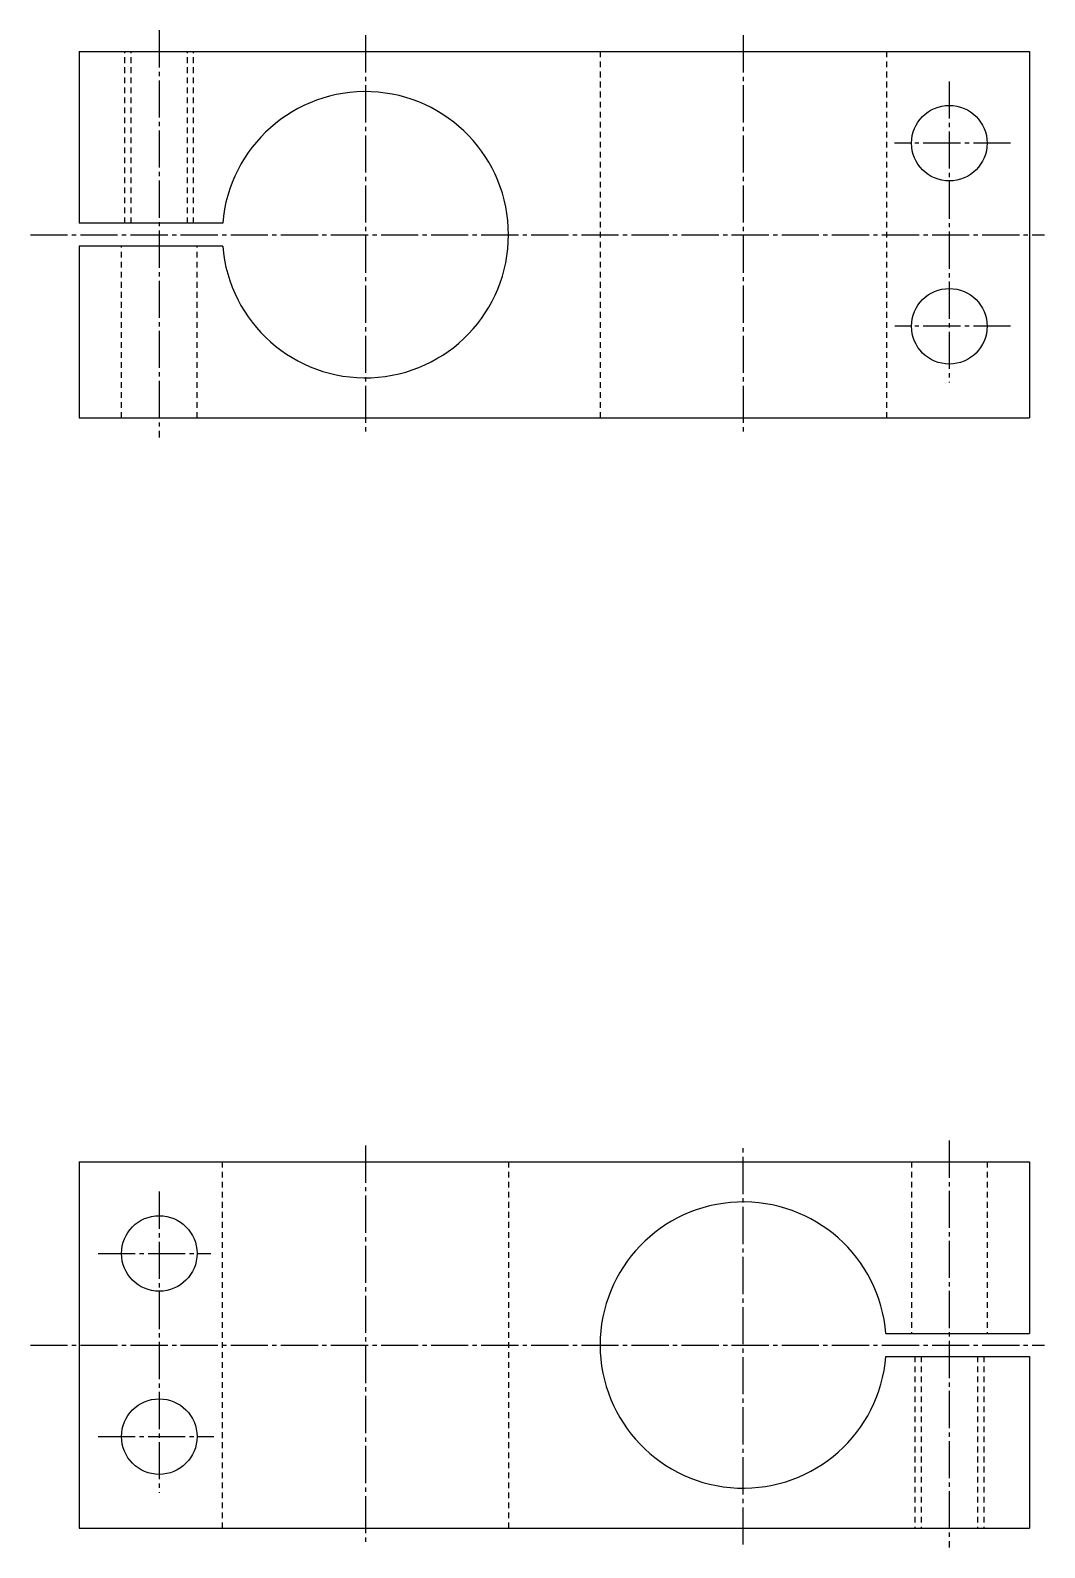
# Model space of a CAD drawing. Extents: x 21 to 332, y 20 to 232.
# Drawn here: x 243.8 to 332.4, y 99.9 to 232.5 of the extents above; entities outside this region: 2.
import ezdxf

# ---------------------------------------------------------------- set-up
doc = ezdxf.new("R2010")
doc.units = 0
doc.header["$LTSCALE"] = 0.25
doc.linetypes.add('CENTER', pattern=[17.5, 13, -1.5, 1.5, -1.5])
doc.linetypes.add('DASHED', pattern=[3.5, 2, -1.5])
doc.layers.get('0').update_dxf_attribs({"linetype": 'CONTINUOUS'})
doc.layers.add('CENTER', color=1, linetype='CENTER')
doc.styles.get("Standard").update_dxf_attribs({"font": 'txt', "bigfont": 'BIGFONT'})

msp = doc.modelspace()

# ---------------------------------------------------------------- linework, layer by layer
for p, q in [((248.06, 230.61), (331.06, 230.61)), ((248.06, 230.61), (248.06, 215.61)), ((331.06, 230.61), (331.06, 198.61)), ((331.06, 222.61), (331.06, 222.61)), ((260.6, 215.61), (248.06, 215.61)), ((248.06, 213.61), (248.06, 198.61)), ((260.6, 213.61), (248.06, 213.61)), ((331.06, 214.61), (331.06, 214.61)), ((248.06, 198.61), (331.06, 198.61)), ((248.06, 133.61), (331.06, 133.61)), ((248.06, 133.61), (248.06, 101.61)), ((331.06, 133.61), (331.06, 118.61)), ((318.52, 118.61), (331.06, 118.61)), ((318.52, 116.61), (331.06, 116.61)), ((331.06, 116.61), (331.06, 101.61)), ((248.06, 101.61), (331.06, 101.61))]:
    msp.add_line(p, q)
at = {"color": 3, "linetype": 'DASHED'}
for p, q in [((252.06, 215.61), (252.06, 230.61)), ((252.6, 215.61), (252.6, 230.61)), ((257.52, 215.61), (257.52, 230.61)), ((258.06, 215.61), (258.06, 230.61)), ((293.56, 230.61), (293.56, 198.61)), ((318.56, 230.61), (318.56, 198.61)), ((251.76, 198.61), (251.76, 213.61)), ((258.36, 198.61), (258.36, 213.61)), ((260.56, 133.61), (260.56, 101.61)), ((285.56, 133.61), (285.56, 101.61)), ((320.76, 133.61), (320.76, 118.61)), ((327.36, 133.61), (327.36, 118.61)), ((321.06, 116.61), (321.06, 101.61)), ((321.6, 116.61), (321.6, 101.61)), ((326.52, 116.61), (326.52, 101.61)), ((327.06, 116.61), (327.06, 101.61))]:
    msp.add_line(p, q, dxfattribs=at)
for centre in [(324.06, 222.61), (324.06, 206.61), (255.06, 125.61), (255.06, 109.61)]:
    msp.add_circle(centre, 3.3)
for centre, start, end in [((273.06, 214.61), 184.5886, 175.4114), ((306.06, 117.61), 4.5886, 355.4114)]:
    msp.add_arc(centre, 12.5, start, end)
at = {"layer": 'CENTER', "color": 1, "linetype": 'CENTER'}
for p, q in [((255.06, 232.47), (255.06, 196.91)), ((273.06, 232.04), (273.06, 197.17)), ((306.06, 232.04), (306.06, 197.17)), ((324.06, 228.01), (324.06, 201.71)), ((329.41, 222.61), (319.26, 222.61)), ((243.8, 214.61), (332.38, 214.61)), ((329.41, 206.61), (319.3, 206.61)), ((324.06, 135.47), (324.06, 99.91)), ((273.06, 135.04), (273.06, 100.17)), ((306.06, 100.18), (306.06, 135.06)), ((255.06, 131.01), (255.06, 104.71)), ((249.71, 125.61), (259.56, 125.61)), ((243.8, 117.61), (332.38, 117.61)), ((249.71, 109.61), (259.82, 109.61))]:
    msp.add_line(p, q, dxfattribs=at)

# ---------------------------------------------------------------- texts
for s, p in [('KDST 25', (20, 50)), ('KDST25', (20, 20))]:
    msp.add_text(s, height=8).set_placement(p)

doc.saveas('drawing.dxf')
